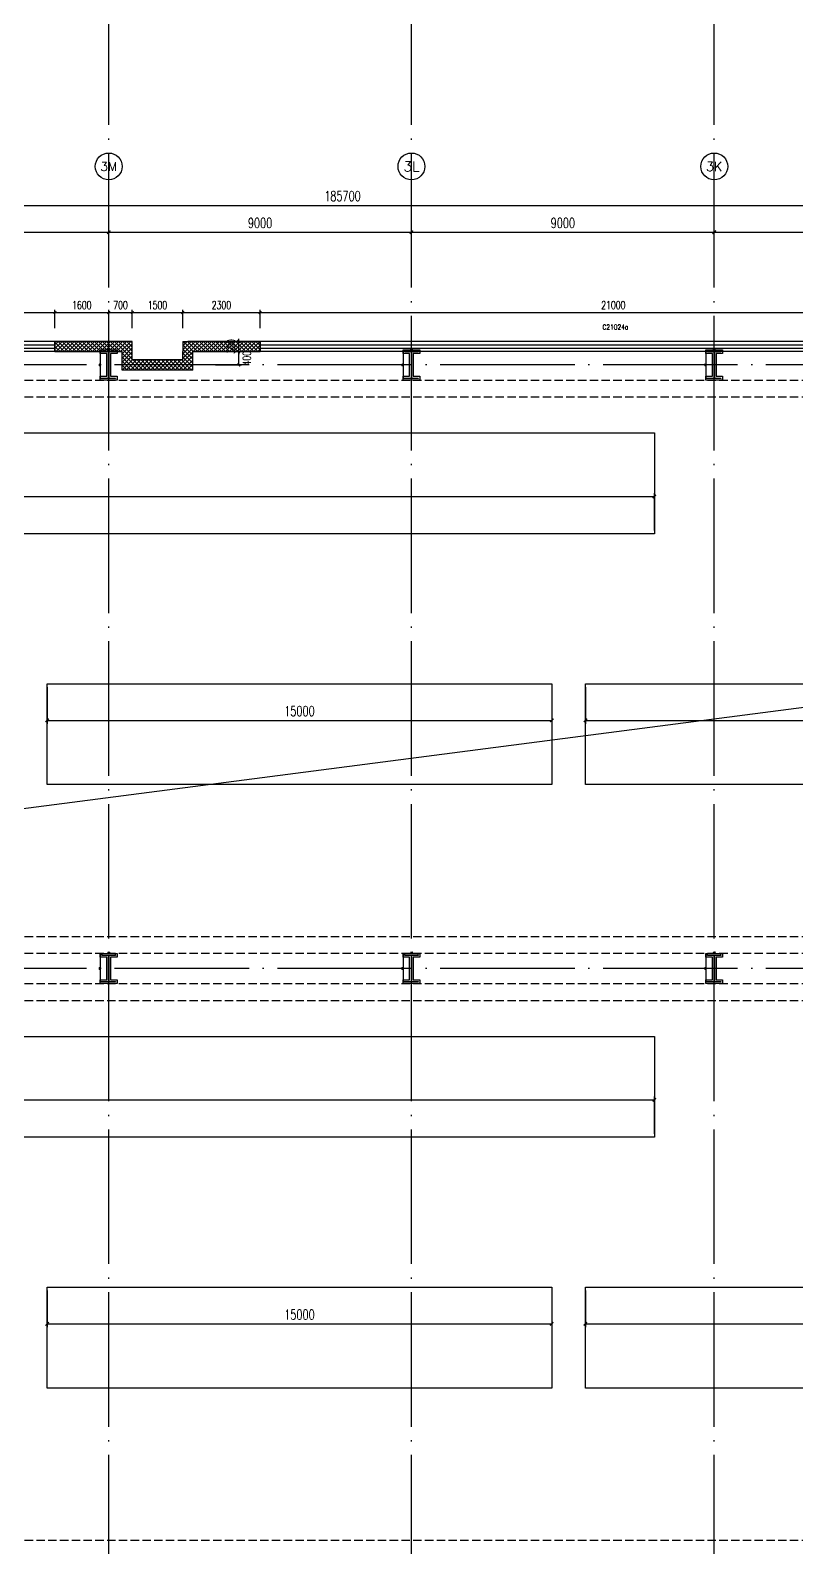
# Model space of a CAD drawing. Extents: x -1313754 to 847533, y 489853 to 941203.
# Drawn here: x -730184 to -707404, y 585543 to 630673 of the extents above; entities that cross this region are included whole.
import ezdxf
from ezdxf.enums import TextEntityAlignment as Align

# ---------------------------------------------------------------- set-up
doc = ezdxf.new("R2010")
doc.units = 0
doc.header["$LTSCALE"] = 1000
doc.header["$MEASUREMENT"] = 0
doc.linetypes.add('DASH', pattern=[0.35, 0.25, -0.1])
doc.linetypes.add('DOTE', pattern=[2.42, 2, -0.2, 0.02, -0.2])
doc.layers.get('Defpoints').update_dxf_attribs({"color": 210})
for name, color, linetype in [('A-AXIS-D', 1, 'Continuous'), ('A-AXIS-DOTE', 14, 'DOTE'), ('A-AXIS-DP', 126, 'Continuous'), ('A-HATCH-2', 251, 'Continuous'), ('A-SFCE', 30, 'Continuous'), ('A-WINDOW', 140, 'Continuous'), ('AS-COLN', 6, 'Continuous'), ('AS-WALL', 40, 'Continuous'), ('PUB_HATCH', 8, 'Continuous'), ('PUB_TEXT', 7, 'Continuous'), ('建-窗', 4, 'Continuous'), ('建-门窗编号', 7, 'Continuous')]:
    doc.layers.add(name, color=color, linetype=linetype)
doc.styles.add('_TCH_AXIS', font='COMPLEX', dxfattribs={"bigfont": 'GBCBIG'})
doc.styles.add('_TCH_DIM_T3', font='SIMPLEX', dxfattribs={"width": 0.705882, "bigfont": 'GBCBIG'})
doc.styles.add('A-WIN-LABEL', font='SIMPLEX', dxfattribs={"bigfont": 'GBCBIG'})
doc.dimstyles.new('_TCH_ARCH&&10', dxfattribs={"dimtxt": 29.75, "dimasz": 10, "dimexe": 10, "dimexo": 10, "dimgap": 12.625, "dimtad": 1, "dimdec": 0, "dimzin": 0, "dimdsep": 46, "dimtxsty": '_TCH_DIM_T3', "dimblk": 'ARCHTICK', "dimcen": 0.09, "dimclrt": 7, "dimazin": 2, "dimtfac": 1, "dimtdec": 0, "dimtix": 1, "dimtmove": 2, "dimatfit": 3, "dimfxl": 0, "dimtolj": 1, "dimtzin": 0, "dimarcsym": 0})
doc.dimstyles.new('_TCH_ARCH&&100', dxfattribs={"dimtxt": 297.5, "dimasz": 100, "dimexe": 100, "dimexo": 100, "dimgap": 126.25, "dimtad": 1, "dimdec": 0, "dimzin": 0, "dimdsep": 46, "dimtxsty": '_TCH_DIM_T3', "dimblk": 'ARCHTICK', "dimcen": 0.09, "dimclrt": 7, "dimazin": 2, "dimtfac": 1, "dimtdec": 0, "dimtix": 1, "dimtmove": 2, "dimatfit": 3, "dimfxl": 0, "dimtolj": 1, "dimtzin": 0, "dimarcsym": 0})
doc.dimstyles.new('_TCH_ARCH&&80', dxfattribs={"dimtxt": 238, "dimasz": 80, "dimexe": 80, "dimexo": 80, "dimgap": 101, "dimtad": 1, "dimdec": 0, "dimzin": 0, "dimdsep": 46, "dimtxsty": '_TCH_DIM_T3', "dimblk": 'ARCHTICK', "dimcen": 0.09, "dimclrt": 7, "dimazin": 2, "dimtfac": 1, "dimtdec": 0, "dimtix": 1, "dimtmove": 2, "dimatfit": 3, "dimfxl": 0, "dimtolj": 1, "dimtzin": 0, "dimarcsym": 0})
pattern_1 = [(45, (60, 0), (-60.000061, 60.000061), []), (135, (60, 0), (-60.000061, -60.000061), [])]

# ---------------------------------------------------------------- blocks, each defined once
blk = doc.blocks.new('_ArchTick')
at = {"color": 0, "linetype": 'ByBlock', "const_width": 0.4}
blk.add_lwpolyline([(-0.5, -0.5), (0.5, 0.5)], dxfattribs=at)
blk = doc.blocks.new('*D1420')
at = {"layer": 'A-AXIS-D', "color": 0, "lineweight": -2}
for p, q in [((-16118, -180910), (-16118, -180052)), ((-7118, -180910), (-7118, -180052)), ((-16118, -180152), (-7118, -180152))]:
    blk.add_line(p, q, dxfattribs=at)
at = {"layer": 'Defpoints', "color": 0}
for p in [(-7118, -180152), (-16118, -181010), (-7118, -181010)]:
    blk.add_point(p, dxfattribs=at)
at = {"layer": 'A-AXIS-D', "color": 0, "lineweight": -2, "xscale": 100, "yscale": 100, "zscale": 100, "rotation": 180}
blk.add_blockref('_ArchTick', (-16118, -180152), dxfattribs=at)
at = {"layer": 'A-AXIS-D', "color": 0, "lineweight": -2, "xscale": 100, "yscale": 100, "zscale": 100}
blk.add_blockref('_ArchTick', (-7118, -180152), dxfattribs=at)
at = {"layer": 'A-AXIS-D', "color": 7, "insert": (-11618, -179877), "char_height": 297.5, "attachment_point": 5, "style": '_TCH_DIM_T3'}
blk.add_mtext('\\A1;9000', dxfattribs=at)
blk = doc.blocks.new('*D1421')
at = {"layer": 'A-AXIS-D', "color": 0, "lineweight": -2}
for p, q in [((-7118, -180910), (-7118, -180052)), ((1882, -180910), (1882, -180052)), ((-7118, -180152), (1882, -180152))]:
    blk.add_line(p, q, dxfattribs=at)
at = {"layer": 'Defpoints', "color": 0}
for p in [(1882, -180152), (-7118, -181010), (1882, -181010)]:
    blk.add_point(p, dxfattribs=at)
at = {"layer": 'A-AXIS-D', "color": 0, "lineweight": -2, "xscale": 100, "yscale": 100, "zscale": 100, "rotation": 180}
blk.add_blockref('_ArchTick', (-7118, -180152), dxfattribs=at)
at = {"layer": 'A-AXIS-D', "color": 0, "lineweight": -2, "xscale": 100, "yscale": 100, "zscale": 100}
blk.add_blockref('_ArchTick', (1882, -180152), dxfattribs=at)
at = {"layer": 'A-AXIS-D', "color": 7, "insert": (-2618, -179877), "char_height": 297.5, "attachment_point": 5, "style": '_TCH_DIM_T3'}
blk.add_mtext('\\A1;9000', dxfattribs=at)
blk = doc.blocks.new('*D1422')
at = {"layer": 'A-AXIS-D', "color": 0, "lineweight": -2}
for p, q in [((1882, -180910), (1882, -180052)), ((10882, -180910), (10882, -180052)), ((1882, -180152), (10882, -180152))]:
    blk.add_line(p, q, dxfattribs=at)
at = {"layer": 'Defpoints', "color": 0}
for p in [(10882, -180152), (1882, -181010), (10882, -181010)]:
    blk.add_point(p, dxfattribs=at)
at = {"layer": 'A-AXIS-D', "color": 0, "lineweight": -2, "xscale": 100, "yscale": 100, "zscale": 100, "rotation": 180}
blk.add_blockref('_ArchTick', (1882, -180152), dxfattribs=at)
at = {"layer": 'A-AXIS-D', "color": 0, "lineweight": -2, "xscale": 100, "yscale": 100, "zscale": 100}
blk.add_blockref('_ArchTick', (10882, -180152), dxfattribs=at)
at = {"layer": 'A-AXIS-D', "color": 7, "insert": (6382, -179877), "char_height": 297.5, "attachment_point": 5, "style": '_TCH_DIM_T3'}
blk.add_mtext('\\A1;9000', dxfattribs=at)
blk = doc.blocks.new('*D1423')
at = {"layer": 'A-AXIS-D', "color": 0, "lineweight": -2}
for p, q in [((10882, -180910), (10882, -180052)), ((19882, -180910), (19882, -180052)), ((10882, -180152), (19882, -180152))]:
    blk.add_line(p, q, dxfattribs=at)
at = {"layer": 'Defpoints', "color": 0}
for p in [(19882, -180152), (10882, -181010), (19882, -181010)]:
    blk.add_point(p, dxfattribs=at)
at = {"layer": 'A-AXIS-D', "color": 0, "lineweight": -2, "xscale": 100, "yscale": 100, "zscale": 100, "rotation": 180}
blk.add_blockref('_ArchTick', (10882, -180152), dxfattribs=at)
at = {"layer": 'A-AXIS-D', "color": 0, "lineweight": -2, "xscale": 100, "yscale": 100, "zscale": 100}
blk.add_blockref('_ArchTick', (19882, -180152), dxfattribs=at)
at = {"layer": 'A-AXIS-D', "color": 7, "insert": (15382, -179877), "char_height": 297.5, "attachment_point": 5, "style": '_TCH_DIM_T3'}
blk.add_mtext('\\A1;9000', dxfattribs=at)
blk = doc.blocks.new('*D1433')
at = {"layer": 'A-AXIS-D', "color": 0, "lineweight": -2}
for p, q in [((-93018, -180810), (-93018, -179252)), ((-93018, -179352), (92682, -179352)), ((92682, -180810), (92682, -179252))]:
    blk.add_line(p, q, dxfattribs=at)
at = {"layer": 'Defpoints', "color": 0}
for p in [(92682, -179352), (-93018, -180910), (92682, -180910)]:
    blk.add_point(p, dxfattribs=at)
at = {"layer": 'A-AXIS-D', "color": 0, "lineweight": -2, "xscale": 100, "yscale": 100, "zscale": 100, "rotation": 180}
blk.add_blockref('_ArchTick', (-93018, -179352), dxfattribs=at)
at = {"layer": 'A-AXIS-D', "color": 0, "lineweight": -2, "xscale": 100, "yscale": 100, "zscale": 100}
blk.add_blockref('_ArchTick', (92682, -179352), dxfattribs=at)
at = {"layer": 'A-AXIS-D', "color": 7, "insert": (-168, -179077), "char_height": 297.5, "attachment_point": 5, "style": '_TCH_DIM_T3'}
blk.add_mtext('\\A1;185700', dxfattribs=at)
blk = doc.blocks.new('4324324')
at = {"layer": 'A-HATCH-2', "linetype": 'DASH'}
for p, q in [((-294754.2, 620270), (-135554.2, 620270)), ((-294754.2, 619770), (-135554.2, 619770)), ((-294754.2, 603720.1), (-128854.2, 603720.1)), ((-294754.2, 603220.1), (-128854.2, 603220.1)), ((-294754.2, 602320), (-128854.2, 602320)), ((-294754.2, 601820), (-128854.2, 601820)), ((-294754.2, 585770.1), (-128854.2, 585770.1))]:
    blk.add_line(p, q, dxfattribs=at)
blk = doc.blocks.new('*D1767')
at = {"layer": 'A-AXIS-DP', "color": 0, "lineweight": -2}
for p, q in [((-165054, 621030), (-165054, 621079)), ((-165054, 621069), (-164654, 621069)), ((-164654, 621030), (-164654, 621079))]:
    blk.add_line(p, q, dxfattribs=at)
at = {"layer": 'Defpoints', "color": 0}
for p in [(-165054, 621020), (-164654, 621069), (-164654, 621020)]:
    blk.add_point(p, dxfattribs=at)
at = {"layer": 'A-AXIS-DP', "color": 0, "lineweight": -2, "xscale": 10, "yscale": 10, "zscale": 10, "rotation": 180}
blk.add_blockref('_ArchTick', (-165054, 621069), dxfattribs=at)
at = {"layer": 'A-AXIS-DP', "color": 0, "lineweight": -2, "xscale": 10, "yscale": 10, "zscale": 10}
blk.add_blockref('_ArchTick', (-164654, 621069), dxfattribs=at)
at = {"layer": 'A-AXIS-DP', "color": 7, "insert": (-164854, 621096), "char_height": 29.8, "attachment_point": 5, "style": '_TCH_DIM_T3'}
blk.add_mtext('\\A1;400', dxfattribs=at)
blk = doc.blocks.new('*D1768')
at = {"layer": 'A-AXIS-DP', "color": 0, "lineweight": -2}
for p, q in [((-165064, 621020), (-165105, 621020)), ((-165095, 620220), (-165095, 621020)), ((-165064, 620220), (-165105, 620220))]:
    blk.add_line(p, q, dxfattribs=at)
at = {"layer": 'Defpoints', "color": 0}
for p in [(-165095, 621020), (-165054, 621020), (-165054, 620220)]:
    blk.add_point(p, dxfattribs=at)
at = {"layer": 'A-AXIS-DP', "color": 0, "lineweight": -2, "xscale": 10, "yscale": 10, "zscale": 10}
for p, rotation in [((-165095, 621020), 90), ((-165095, 620220), 270)]:
    blk.add_blockref('_ArchTick', p, dxfattribs=dict(at, rotation=rotation))
at = {"layer": 'A-AXIS-DP', "color": 7, "insert": (-165123, 620620), "char_height": 29.8, "attachment_point": 5, "rotation": 90, "style": '_TCH_DIM_T3'}
blk.add_mtext('\\A1;800', dxfattribs=at)
blk = doc.blocks.new('*D2321')
at = {"layer": 'A-AXIS-DP', "color": 0, "lineweight": -2}
for p, q in [((-144054, 715580), (-144054, 714490)), ((-129054, 715580), (-129054, 714490)), ((-144054, 714590), (-129054, 714590))]:
    blk.add_line(p, q, dxfattribs=at)
at = {"layer": 'Defpoints', "color": 0}
for p in [(-144054, 715680), (-129054, 715680), (-129054, 714590)]:
    blk.add_point(p, dxfattribs=at)
at = {"layer": 'A-AXIS-DP', "color": 0, "lineweight": -2, "xscale": 100, "yscale": 100, "zscale": 100, "rotation": 180}
blk.add_blockref('_ArchTick', (-144054, 714590), dxfattribs=at)
at = {"layer": 'A-AXIS-DP', "color": 0, "lineweight": -2, "xscale": 100, "yscale": 100, "zscale": 100}
blk.add_blockref('_ArchTick', (-129054, 714590), dxfattribs=at)
at = {"layer": 'A-AXIS-DP', "color": 7, "insert": (-136554, 714865), "char_height": 297.5, "attachment_point": 5, "style": '_TCH_DIM_T3'}
blk.add_mtext('\\A1;15000', dxfattribs=at)
blk = doc.blocks.new('*D2322')
at = {"layer": 'A-AXIS-DP', "color": 0, "lineweight": -2}
for p, q in [((-179054, 719270), (-179054, 720380)), ((-179054, 720280), (-129054, 720280)), ((-129054, 719270), (-129054, 720380))]:
    blk.add_line(p, q, dxfattribs=at)
at = {"layer": 'Defpoints', "color": 0}
for p in [(-129054, 720280), (-179054, 719170), (-129054, 719170)]:
    blk.add_point(p, dxfattribs=at)
at = {"layer": 'A-AXIS-DP', "color": 0, "lineweight": -2, "xscale": 100, "yscale": 100, "zscale": 100, "rotation": 180}
blk.add_blockref('_ArchTick', (-179054, 720280), dxfattribs=at)
at = {"layer": 'A-AXIS-DP', "color": 0, "lineweight": -2, "xscale": 100, "yscale": 100, "zscale": 100}
blk.add_blockref('_ArchTick', (-129054, 720280), dxfattribs=at)
at = {"layer": 'A-AXIS-DP', "color": 7, "insert": (-154054, 720555), "char_height": 297.5, "attachment_point": 5, "style": '_TCH_DIM_T3'}
blk.add_mtext('\\A1;50000', dxfattribs=at)
blk = doc.blocks.new('*D333')
at = {"layer": 'A-AXIS-DP', "color": 0, "lineweight": -2}
for p, q in [((-723990, 621420), (-723990, 621500)), ((-724684, 621420), (-723910, 621420)), ((-724684, 621120), (-723910, 621120)), ((-723990, 621120), (-723990, 621420)), ((-723990, 621120), (-723990, 621040))]:
    blk.add_line(p, q, dxfattribs=at)
at = {"layer": 'Defpoints', "color": 0}
for p in [(-724764, 621420), (-724764, 621120), (-723990, 621420)]:
    blk.add_point(p, dxfattribs=at)
at = {"layer": 'A-AXIS-DP', "color": 0, "lineweight": -2, "xscale": 80, "yscale": 80, "zscale": 80}
for p, rotation in [((-723990, 621420), 270), ((-723990, 621120), 90)]:
    blk.add_blockref('_ArchTick', p, dxfattribs=dict(at, rotation=rotation))
at = {"layer": 'A-AXIS-DP', "color": 7, "insert": (-724210, 621270), "char_height": 238, "attachment_point": 5, "rotation": 90, "style": '_TCH_DIM_T3'}
blk.add_mtext('\\A1;300', dxfattribs=at)
blk = doc.blocks.new('*D334')
at = {"layer": 'A-AXIS-DP', "color": 0, "lineweight": -2}
for p, q in [((-724684, 621120), (-723910, 621120)), ((-723990, 620720), (-723990, 621120)), ((-724684, 620720), (-723910, 620720))]:
    blk.add_line(p, q, dxfattribs=at)
at = {"layer": 'Defpoints', "color": 0}
for p in [(-724764, 621120), (-723990, 621120), (-724764, 620720)]:
    blk.add_point(p, dxfattribs=at)
at = {"layer": 'A-AXIS-DP', "color": 0, "lineweight": -2, "xscale": 80, "yscale": 80, "zscale": 80}
for p, rotation in [((-723990, 621120), 90), ((-723990, 620720), 270)]:
    blk.add_blockref('_ArchTick', p, dxfattribs=dict(at, rotation=rotation))
at = {"layer": 'A-AXIS-DP', "color": 7, "insert": (-723750, 620920), "char_height": 238, "attachment_point": 5, "rotation": 90, "style": '_TCH_DIM_T3'}
blk.add_mtext('\\A1;400', dxfattribs=at)
blk = doc.blocks.new('*D367')
at = {"layer": 'A-AXIS-DP', "color": 0, "lineweight": -2}
for p, q in [((-750354, 621810), (-750354, 622360)), ((-729454, 621810), (-729454, 622360)), ((-750354, 622280), (-729454, 622280))]:
    blk.add_line(p, q, dxfattribs=at)
at = {"layer": 'Defpoints', "color": 0}
for p in [(-729454, 622280), (-750354, 621730), (-729454, 621730)]:
    blk.add_point(p, dxfattribs=at)
at = {"layer": 'A-AXIS-DP', "color": 0, "lineweight": -2, "xscale": 80, "yscale": 80, "zscale": 80, "rotation": 180}
blk.add_blockref('_ArchTick', (-750354, 622280), dxfattribs=at)
at = {"layer": 'A-AXIS-DP', "color": 0, "lineweight": -2, "xscale": 80, "yscale": 80, "zscale": 80}
blk.add_blockref('_ArchTick', (-729454, 622280), dxfattribs=at)
at = {"layer": 'A-AXIS-DP', "color": 7, "insert": (-739904, 622500), "char_height": 238, "attachment_point": 5, "style": '_TCH_DIM_T3'}
blk.add_mtext('\\A1;20900', dxfattribs=at)
blk = doc.blocks.new('*D368')
at = {"layer": 'A-AXIS-DP', "color": 0, "lineweight": -2}
for p, q in [((-729454, 621810), (-729454, 622360)), ((-727854, 621810), (-727854, 622360)), ((-729454, 622280), (-727854, 622280))]:
    blk.add_line(p, q, dxfattribs=at)
at = {"layer": 'Defpoints', "color": 0}
for p in [(-727854, 622280), (-729454, 621730), (-727854, 621730)]:
    blk.add_point(p, dxfattribs=at)
at = {"layer": 'A-AXIS-DP', "color": 0, "lineweight": -2, "xscale": 80, "yscale": 80, "zscale": 80, "rotation": 180}
blk.add_blockref('_ArchTick', (-729454, 622280), dxfattribs=at)
at = {"layer": 'A-AXIS-DP', "color": 0, "lineweight": -2, "xscale": 80, "yscale": 80, "zscale": 80}
blk.add_blockref('_ArchTick', (-727854, 622280), dxfattribs=at)
at = {"layer": 'A-AXIS-DP', "color": 7, "insert": (-728654, 622500), "char_height": 238, "attachment_point": 5, "style": '_TCH_DIM_T3'}
blk.add_mtext('\\A1;1600', dxfattribs=at)
blk = doc.blocks.new('*D369')
at = {"layer": 'A-AXIS-DP', "color": 0, "lineweight": -2}
for p, q in [((-727854, 621810), (-727854, 622360)), ((-727154, 621810), (-727154, 622360)), ((-727854, 622280), (-727154, 622280))]:
    blk.add_line(p, q, dxfattribs=at)
at = {"layer": 'Defpoints', "color": 0}
for p in [(-727154, 622280), (-727854, 621730), (-727154, 621730)]:
    blk.add_point(p, dxfattribs=at)
at = {"layer": 'A-AXIS-DP', "color": 0, "lineweight": -2, "xscale": 80, "yscale": 80, "zscale": 80, "rotation": 180}
blk.add_blockref('_ArchTick', (-727854, 622280), dxfattribs=at)
at = {"layer": 'A-AXIS-DP', "color": 0, "lineweight": -2, "xscale": 80, "yscale": 80, "zscale": 80}
blk.add_blockref('_ArchTick', (-727154, 622280), dxfattribs=at)
at = {"layer": 'A-AXIS-DP', "color": 7, "insert": (-727504, 622500), "char_height": 238, "attachment_point": 5, "style": '_TCH_DIM_T3'}
blk.add_mtext('\\A1;700', dxfattribs=at)
blk = doc.blocks.new('*D370')
at = {"layer": 'A-AXIS-DP', "color": 0, "lineweight": -2}
for p, q in [((-727154, 621810), (-727154, 622360)), ((-725654, 621810), (-725654, 622360)), ((-727154, 622280), (-725654, 622280))]:
    blk.add_line(p, q, dxfattribs=at)
at = {"layer": 'Defpoints', "color": 0}
for p in [(-725654, 622280), (-727154, 621730), (-725654, 621730)]:
    blk.add_point(p, dxfattribs=at)
at = {"layer": 'A-AXIS-DP', "color": 0, "lineweight": -2, "xscale": 80, "yscale": 80, "zscale": 80, "rotation": 180}
blk.add_blockref('_ArchTick', (-727154, 622280), dxfattribs=at)
at = {"layer": 'A-AXIS-DP', "color": 0, "lineweight": -2, "xscale": 80, "yscale": 80, "zscale": 80}
blk.add_blockref('_ArchTick', (-725654, 622280), dxfattribs=at)
at = {"layer": 'A-AXIS-DP', "color": 7, "insert": (-726404, 622500), "char_height": 238, "attachment_point": 5, "style": '_TCH_DIM_T3'}
blk.add_mtext('\\A1;1500', dxfattribs=at)
blk = doc.blocks.new('*D371')
at = {"layer": 'A-AXIS-DP', "color": 0, "lineweight": -2}
for p, q in [((-725654, 621810), (-725654, 622360)), ((-723354, 621810), (-723354, 622360)), ((-725654, 622280), (-723354, 622280))]:
    blk.add_line(p, q, dxfattribs=at)
at = {"layer": 'Defpoints', "color": 0}
for p in [(-723354, 622280), (-725654, 621730), (-723354, 621730)]:
    blk.add_point(p, dxfattribs=at)
at = {"layer": 'A-AXIS-DP', "color": 0, "lineweight": -2, "xscale": 80, "yscale": 80, "zscale": 80, "rotation": 180}
blk.add_blockref('_ArchTick', (-725654, 622280), dxfattribs=at)
at = {"layer": 'A-AXIS-DP', "color": 0, "lineweight": -2, "xscale": 80, "yscale": 80, "zscale": 80}
blk.add_blockref('_ArchTick', (-723354, 622280), dxfattribs=at)
at = {"layer": 'A-AXIS-DP', "color": 7, "insert": (-724504, 622500), "char_height": 238, "attachment_point": 5, "style": '_TCH_DIM_T3'}
blk.add_mtext('\\A1;2300', dxfattribs=at)
blk = doc.blocks.new('*D372')
at = {"layer": 'A-AXIS-DP', "color": 0, "lineweight": -2}
for p, q in [((-723354, 621810), (-723354, 622360)), ((-702354, 621810), (-702354, 622360)), ((-723354, 622280), (-702354, 622280))]:
    blk.add_line(p, q, dxfattribs=at)
at = {"layer": 'Defpoints', "color": 0}
for p in [(-702354, 622280), (-723354, 621730), (-702354, 621730)]:
    blk.add_point(p, dxfattribs=at)
at = {"layer": 'A-AXIS-DP', "color": 0, "lineweight": -2, "xscale": 80, "yscale": 80, "zscale": 80, "rotation": 180}
blk.add_blockref('_ArchTick', (-723354, 622280), dxfattribs=at)
at = {"layer": 'A-AXIS-DP', "color": 0, "lineweight": -2, "xscale": 80, "yscale": 80, "zscale": 80}
blk.add_blockref('_ArchTick', (-702354, 622280), dxfattribs=at)
at = {"layer": 'A-AXIS-DP', "color": 7, "insert": (-712854, 622500), "char_height": 238, "attachment_point": 5, "style": '_TCH_DIM_T3'}
blk.add_mtext('\\A1;21000', dxfattribs=at)
blk = doc.blocks.new('WINDOW2DLIB$DYNSTYLE$00000005')
at = {"color": 0}
for points in [[(-0.5, 0.5), (-0.5, -0.5)], [(-0.5, 0.5), (0.5, 0.5)], [(0.5, -0.5), (0.5, 0.5)], [(0.5, 0.1667), (-0.5, 0.1667)], [(0.5, -0.1667), (-0.5, -0.1667)], [(-0.5, -0.5), (0.5, -0.5)]]:
    blk.add_lwpolyline(points, dxfattribs=at)
blk = doc.blocks.new('dote')
at = {"layer": 'A-AXIS-D'}
for centre in [(-7117.8, -178196), (1882.2, -178196), (10882.2, -178196)]:
    blk.add_circle(centre, 400, dxfattribs=at)
at = {"layer": 'A-AXIS-DOTE', "ltscale": 2}
for p, q in [((-7117.8, -264080), (-7117.8, -167560.7)), ((1882.2, -264080), (1882.2, -167560.7)), ((10882.2, -264080), (10882.2, -167560.7)), ((98696.4, -184100), (-97273.6, -184100)), ((98696.4, -202050), (-97273.6, -202050))]:
    blk.add_line(p, q, dxfattribs=at)
at = {"layer": 'PUB_TEXT', "style": '_TCH_AXIS'}
for s, height, p, p2 in [('3M', 260.31, (-7365.7, -178326.2), (-6869.9, -178326.2)), ('3L', 294.28, (1644, -178343.2), (2120.4, -178343.2)), ('3K', 270.86, (10637.1, -178331.5), (11127.3, -178331.5))]:
    blk.add_text(s, height=height, dxfattribs=at).set_placement(p, p2, align=Align.FIT)
at = {"layer": 'A-AXIS-D'}
for base, p1, p2, picture, middle in [((92682.2, -179352.2), (-93017.8, -180910.2), (92682.2, -180910.2), '*D1433', (-167.8, -179077.2)), ((-7117.8, -180152.2), (-16117.8, -181010.2), (-7117.8, -181010.2), '*D1420', (-11617.8, -179877.2)), ((1882.2, -180152.2), (-7117.8, -181010.2), (1882.2, -181010.2), '*D1421', (-2617.8, -179877.2)), ((10882.2, -180152.2), (1882.2, -181010.2), (10882.2, -181010.2), '*D1422', (6382.2, -179877.2)), ((19882.2, -180152.2), (10882.2, -181010.2), (19882.2, -181010.2), '*D1423', (15382.2, -179877.2))]:
    dim = blk.add_linear_dim(base=base, p1=p1, p2=p2, angle=0, dimstyle='_TCH_ARCH&&100', override={"dimgap": 0}, dxfattribs=at)
    dim.commit()
    dim.dimension.update_dxf_attribs({"geometry": picture, "text_midpoint": middle, "dimtype": 161})
blk = doc.blocks.new('w42343243')
at = {"layer": 'A-HATCH-2'}
blk.add_lwpolyline([(-165104.2, 621070), (-164604.2, 621070), (-164604.2, 620958), (-164800.2, 620958), (-164800.2, 620282), (-164604.2, 620282), (-164604.2, 620170), (-165104.2, 620170), (-165104.2, 620282), (-164908.2, 620282), (-164908.2, 620958), (-165104.2, 620958)], close=True, dxfattribs=at)
at = {"layer": 'AS-COLN', "color": 3}
blk.add_lwpolyline([(-165054.2, 621020), (-164654.2, 621020), (-164654.2, 621008), (-164850.2, 621008), (-164850.2, 620232), (-164654.2, 620232), (-164654.2, 620220), (-165054.2, 620220), (-165054.2, 620232), (-164858.2, 620232), (-164858.2, 621008), (-165054.2, 621008)], close=True, dxfattribs=at)
at = {"layer": 'A-AXIS-DP'}
for p1, p2, distance, picture, middle in [((-165054.2, 620220), (-165054.2, 621020), 41.2, '*D1768', (-165122.9, 620620)), ((-165054.2, 621020), (-164654.2, 621020), 48.8, '*D1767', (-164854.2, 621096.2))]:
    dim = blk.add_aligned_dim(p1=p1, p2=p2, distance=distance, dimstyle='_TCH_ARCH&&10', dxfattribs=at)
    dim.commit()
    dim.dimension.update_dxf_attribs({"geometry": picture, "text_midpoint": middle})
blk = doc.blocks.new('42343')
at = {"layer": 'A-WINDOW'}
for p in [(-63000, 100), (-54000, 100), (-45000, 100), (-63000, -17850), (-54000, -17850), (-45000, -17850)]:
    blk.add_blockref('w42343243', p, dxfattribs=at)
blk = doc.blocks.new('w42332')
at = {"layer": 'A-SFCE', "color": 5}
blk.add_lwpolyline([(-144054.2, 715680), (-129054.2, 715680), (-129054.2, 712680), (-144054.2, 712680)], close=True, dxfattribs=at)
at = {"layer": 'A-AXIS-DP', "color": 1}
dim = blk.add_aligned_dim(p1=(-144054.2, 715680), p2=(-129054.2, 715680), distance=-1090, dimstyle='_TCH_ARCH&&100', dxfattribs=at)
dim.commit()
dim.dimension.update_dxf_attribs({"geometry": '*D2321', "text_midpoint": (-136554.2, 714865)})
blk = doc.blocks.new('w42342132')
at = {"layer": 'A-SFCE', "color": 5}
blk.add_lwpolyline([(-179054.2, 722170), (-129054.2, 722170), (-129054.2, 719170), (-179054.2, 719170)], close=True, dxfattribs=at)
at = {"layer": 'A-AXIS-DP', "color": 1}
dim = blk.add_aligned_dim(p1=(-179054.2, 719170), p2=(-129054.2, 719170), distance=1110, dimstyle='_TCH_ARCH&&100', dxfattribs=at)
dim.commit()
dim.dimension.update_dxf_attribs({"geometry": '*D2322', "text_midpoint": (-154054.2, 720555)})
blk = doc.blocks.new('4234324333332222')
at = {"layer": 'A-SFCE'}
for name, p in [('w42342132', (-82580, -67880)), ('w42332', (-85630, -68850)), ('w42332', (-69630, -68850)), ('w42342132', (-82580, -85830)), ('w42332', (-85630, -86800)), ('w42332', (-69630, -86800))]:
    blk.add_blockref(name, p, dxfattribs=at)

msp = doc.modelspace()

# ---------------------------------------------------------------- hatches: boundary and pattern name
at = {"layer": 'PUB_HATCH'}
h = msp.add_hatch(dxfattribs=at)
h.set_pattern_fill('多孔材料', color=256, scale=30, style=0)
h.set_pattern_definition(pattern_1)
h.paths.add_polyline_path([(-727154.2, 621419.9), (-729454.2, 621419.9), (-729454.2, 621119.9), (-727454.2, 621119.9)])
h = msp.add_hatch(dxfattribs=at)
h.set_pattern_fill('多孔材料', color=256, scale=30, style=0)
h.set_pattern_definition(pattern_1)
h.paths.add_polyline_path([(-727454.2, 620569.9), (-727154.2, 620869.9), (-727154.2, 621419.9), (-727454.2, 621119.9)])
h = msp.add_hatch(dxfattribs=at)
h.set_pattern_fill('多孔材料', color=256, scale=30, style=0)
h.set_pattern_definition(pattern_1)
h.paths.add_polyline_path([(-725654.2, 621119.9), (-725504.2, 621219.9), (-725504.2, 621419.9), (-725654.2, 621419.9)])
h = msp.add_hatch(dxfattribs=at)
h.set_pattern_fill('多孔材料', color=256, scale=30, style=0)
h.set_pattern_definition(pattern_1)
h.paths.add_polyline_path([(-725654.2, 620869.9), (-725354.2, 620569.9), (-725354.2, 621119.9), (-725504.2, 621219.9), (-725654.2, 621119.9)])
h = msp.add_hatch(dxfattribs=at)
h.set_pattern_fill('多孔材料', color=256, scale=30, style=0)
h.set_pattern_definition(pattern_1)
h.paths.add_polyline_path([(-725354.2, 621119.9), (-723354.2, 621119.9), (-723354.2, 621419.9), (-725504.2, 621419.9), (-725504.2, 621219.9)])
h = msp.add_hatch(dxfattribs=at)
h.set_pattern_fill('多孔材料', color=256, scale=30, style=0)
h.set_pattern_definition(pattern_1)
h.paths.add_polyline_path([(-725354.2, 620569.9), (-725654.2, 620869.9), (-727154.2, 620869.9), (-727454.2, 620569.9)])

# ---------------------------------------------------------------- linework, layer by layer
at = {"layer": 'A-SFCE'}
msp.add_lwpolyline([(-812854.2, 549870), (-789330, 599870), (-628800.2, 620720)], dxfattribs=at)
at = {"layer": 'AS-WALL'}
for p, q in [((-727154.2, 621419.9), (-729454.2, 621419.9)), ((-729454.2, 621419.9), (-729454.2, 621119.9)), ((-729454.2, 621119.9), (-727454.2, 621119.9)), ((-727454.2, 620569.9), (-727454.2, 621119.9)), ((-727154.2, 620869.9), (-727154.2, 621419.9)), ((-725654.2, 621419.9), (-725504.2, 621419.9)), ((-725654.2, 621419.9), (-725654.2, 621119.9)), ((-725654.2, 621119.9), (-725654.2, 621119.9)), ((-725654.2, 620869.9), (-725654.2, 621119.9)), ((-723354.2, 621419.9), (-725504.2, 621419.9)), ((-725354.2, 621119.9), (-723354.2, 621119.9)), ((-725354.2, 620569.9), (-725354.2, 621119.9)), ((-723354.2, 621119.9), (-723354.2, 621419.9)), ((-725354.2, 620569.9), (-727454.2, 620569.9)), ((-725654.2, 620869.9), (-727154.2, 620869.9))]:
    msp.add_line(p, q, dxfattribs=at)

# ---------------------------------------------------------------- block references
at = {"layer": 'A-SFCE'}
msp.add_blockref('4234324333332222', (-500000, -35590), dxfattribs=at)
at = {"layer": 'A-WINDOW'}
for name in ['42343', '4324324']:
    msp.add_blockref(name, (-500000, 0), dxfattribs=at)
at = {"layer": 'AS-WALL'}
msp.add_blockref('dote', (-720736.4, 804820), dxfattribs=at)
at = {"layer": '建-窗'}
ref = msp.add_blockref('WINDOW2DLIB$DYNSTYLE$00000005', (-712854.2, 621269.9), dxfattribs=dict(at, xscale=21000, yscale=300, zscale=300, rotation=180.0000000004839))
ref.add_attrib('A', 'C21024a', (-713176.7, 621770.6), dxfattribs={"layer": '建-门窗编号', "ltscale": 500, "height": 148.75, "style": 'A-WIN-LABEL', "width": 0.705882})
ref = msp.add_blockref('WINDOW2DLIB$DYNSTYLE$00000005', (-739904.2, 621269.9), dxfattribs=dict(at, xscale=-20900, yscale=-300, zscale=300, rotation=359.9999999994897))
ref.add_attrib('A', 'C20924a', (-740236.7, 621642.8), dxfattribs={"layer": '建-门窗编号', "ltscale": 500, "height": 148.75, "style": 'A-WIN-LABEL', "width": 0.705882})

# ---------------------------------------------------------------- dimensions: what is measured, and where the dimension line sits
at = {"layer": 'A-AXIS-DP'}
for p1, p2, distance, picture, middle in [((-750354.2, 621729.9), (-729454.2, 621729.9), 550, '*D367', (-739904.2, 622499.9)), ((-729454.2, 621729.9), (-727854.2, 621729.9), 550, '*D368', (-728654.2, 622499.9)), ((-727854.2, 621729.9), (-727154.2, 621729.9), 550, '*D369', (-727504.2, 622499.9)), ((-727154.2, 621729.9), (-725654.2, 621729.9), 550, '*D370', (-726404.2, 622499.9)), ((-725654.2, 621729.9), (-723354.2, 621729.9), 550, '*D371', (-724504.2, 622499.9)), ((-723354.2, 621729.9), (-702354.2, 621729.9), 550, '*D372', (-712854.2, 622499.9)), ((-724764.2, 621119.9), (-724764.2, 621419.9), -774.2, '*D333', (-724210, 621269.9))]:
    dim = msp.add_aligned_dim(p1=p1, p2=p2, distance=distance, dimstyle='_TCH_ARCH&&80', dxfattribs=at)
    dim.commit()
    dim.dimension.update_dxf_attribs({"geometry": picture, "text_midpoint": middle})
dim = msp.add_linear_dim(base=(-723990, 621119.9), p1=(-724764.2, 620719.9), p2=(-724764.2, 621119.9), angle=90, dimstyle='_TCH_ARCH&&80', dxfattribs=at)
dim.commit()
dim.dimension.update_dxf_attribs({"geometry": '*D334', "text_midpoint": (-723750, 620919.9), "dimtype": 129})

doc.saveas('drawing.dxf')
